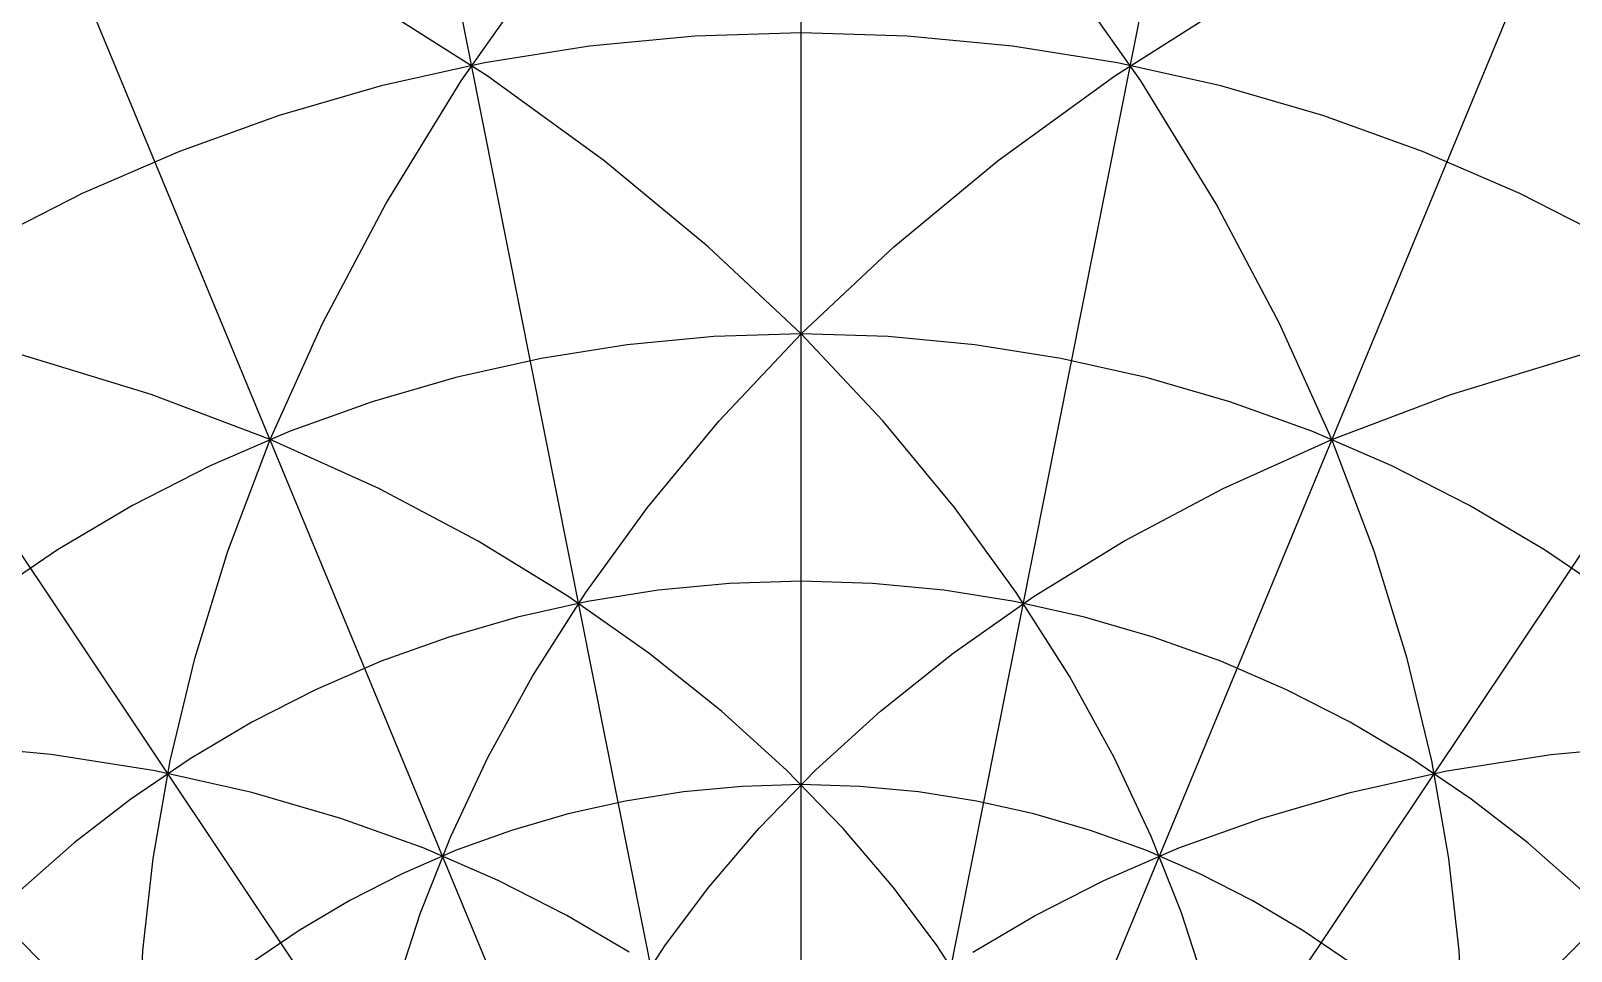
# Model space of a CAD drawing. Header units: metres. Extents: x -40000 to 40000, y -40000 to 40000.
# Drawn here: x -4616 to 4616, y 4616 to 10131 of the extents above; entities that cross this region are included whole.
import ezdxf

# ---------------------------------------------------------------- set-up
doc = ezdxf.new("R2010")
doc.units = ezdxf.units.M

msp = doc.modelspace()

# ---------------------------------------------------------------- linework, layer by layer
at = {"color": 0}
for p, q in [((-2036, 9831.4), (-1506.4, 10584.4)), ((2036, 9831.4), (1506.4, 10584.4)), ((-1881.3, 9862.2), (-2658.8, 10355.2)), ((1881.3, 9862.2), (2658.8, 10355.2)), ((-2487.9, 9094.4), (-2036, 9831.4)), ((-1181.7, 9354.2), (-1881.3, 9862.2)), ((1181.7, 9354.2), (1881.3, 9862.2)), ((2487.9, 9094.4), (2036, 9831.4)), ((-556, 8836.9), (-1181.7, 9354.2)), ((556, 8836.9), (1181.7, 9354.2)), ((-2868.1, 8377), (-2487.9, 9094.4)), ((2868.1, 8377), (2487.9, 9094.4)), ((0, 8315.2), (-556, 8836.9)), ((0, 8315.2), (556, 8836.9)), ((-3182.1, 7682.2), (-2868.1, 8377)), ((-490.3, 7793.4), (0, 8315.2)), ((490.3, 7793.4), (0, 8315.2)), ((3182.1, 7682.2), (2868.1, 8377)), ((-3895.4, 7951.5), (-4671.5, 8190)), ((3895.4, 7951.5), (4671.5, 8190)), ((-3182.1, 7682.2), (-3895.4, 7951.5)), ((3182.1, 7682.2), (3895.4, 7951.5)), ((-919.1, 7275.4), (-490.3, 7793.4)), ((919.1, 7275.4), (490.3, 7793.4)), ((-3435.4, 7012.5), (-3182.1, 7682.2)), ((-2529.4, 7387.8), (-3182.1, 7682.2)), ((2529.4, 7387.8), (3182.1, 7682.2)), ((3435.4, 7012.5), (3182.1, 7682.2)), ((-1935, 7073.4), (-2529.4, 7387.8)), ((1935, 7073.4), (2529.4, 7387.8)), ((-1290.4, 6764.7), (-919.1, 7275.4)), ((1290.4, 6764.7), (919.1, 7275.4)), ((-1396.5, 6743.6), (-1935, 7073.4)), ((1396.5, 6743.6), (1935, 7073.4)), ((-3633.3, 6369.9), (-3435.4, 7012.5)), ((3633.3, 6369.9), (3435.4, 7012.5)), ((-1608.3, 6264.1), (-1290.4, 6764.7)), ((-911.3, 6402.8), (-1396.5, 6743.6)), ((911.3, 6402.8), (1396.5, 6743.6)), ((1608.3, 6264.1), (1290.4, 6764.7)), ((-476.5, 6054.7), (-911.3, 6402.8)), ((476.5, 6054.7), (911.3, 6402.8)), ((-3780.9, 5755.9), (-3633.3, 6369.9)), ((3780.9, 5755.9), (3633.3, 6369.9)), ((-1876.8, 5776.2), (-1608.3, 6264.1)), ((1876.8, 5776.2), (1608.3, 6264.1)), ((-89.6, 5702.9), (-476.5, 6054.7)), ((89.6, 5702.9), (476.5, 6054.7)), ((-4494.6, 5794.4), (-5164.1, 5857.5)), ((4494.6, 5794.4), (5164.1, 5857.5)), ((-3870.9, 5695.8), (-4494.6, 5794.4)), ((-3883.1, 5171.8), (-3780.9, 5755.9)), ((-2099.6, 5303.1), (-1876.8, 5776.2)), ((2099.6, 5303.1), (1876.8, 5776.2)), ((3883.1, 5171.8), (3780.9, 5755.9)), ((3870.9, 5695.8), (4494.6, 5794.4)), ((-3292.1, 5566.7), (-3870.9, 5695.8)), ((-252.3, 5350.3), (89.6, 5702.9)), ((252.3, 5350.3), (-89.6, 5702.9)), ((3292.1, 5566.7), (3870.9, 5695.8)), ((-2757.3, 5411.5), (-3292.1, 5566.7)), ((2757.3, 5411.5), (3292.1, 5566.7)), ((-2265.2, 5234.5), (-2757.3, 5411.5)), ((2265.2, 5234.5), (2757.3, 5411.5)), ((-2280.6, 4846.5), (-2099.6, 5303.1)), ((-552, 4999.7), (-252.3, 5350.3)), ((552, 4999.7), (252.3, 5350.3)), ((2280.6, 4846.5), (2099.6, 5303.1)), ((-3944.4, 4618.3), (-3883.1, 5171.8)), ((-1814.4, 5039.6), (-2265.2, 5234.5)), ((1814.4, 5039.6), (2265.2, 5234.5)), ((3944.4, 4618.3), (3883.1, 5171.8)), ((-1403.3, 4830.3), (-1814.4, 5039.6)), ((-812.1, 4653.4), (-552, 4999.7)), ((812.1, 4653.4), (552, 4999.7)), ((1403.3, 4830.3), (1814.4, 5039.6)), ((-2423.2, 4407.9), (-2280.6, 4846.5)), ((-1030.5, 4610), (-1403.3, 4830.3)), ((1030.5, 4610), (1403.3, 4830.3)), ((2423.2, 4407.9), (2280.6, 4846.5)), ((-3969.2, 4095.9), (-3944.4, 4618.3)), ((-1035.6, 4313.5), (-812.1, 4653.4)), ((1035.6, 4313.5), (812.1, 4653.4)), ((3969.2, 4095.9), (3944.4, 4618.3))]:
    msp.add_line(p, q, dxfattribs=at)
at = {"layer": '1', "color": 1}
for p, q in [((0, 0.1), (0, 40000)), ((0, 0.1), (-7803.6, 39231.4)), ((0, 0.1), (7803.6, 39231.4)), ((-0.1, 0.1), (-15307.3, 36955.2)), ((0.1, 0.1), (15307.3, 36955.2)), ((-0.1, 0.1), (-22222.8, 33258.8)), ((0.1, 0.1), (22222.8, 33258.8)), ((-0.1, 0.1), (-28284.3, 28284.3)), ((0.1, 0.1), (28284.3, 28284.3)), ((-635.4, 10099.2), (-1268.3, 10039.4)), ((0, 10119.2), (-635.4, 10099.2)), ((635.4, 10099.2), (0, 10119.2)), ((1268.3, 10039.4), (635.4, 10099.2)), ((-1268.3, 10039.4), (-1896.2, 9939.9)), ((1896.1, 9939.9), (1268.3, 10039.4)), ((-1896.2, 9939.9), (-2516.5, 9801.3)), ((2516.5, 9801.3), (1896.1, 9939.9)), ((-2516.5, 9801.3), (-3127, 9623.9)), ((3127, 9623.9), (2516.5, 9801.3)), ((-3127, 9623.9), (-3725.1, 9408.6)), ((3725.1, 9408.6), (3127, 9623.9)), ((-3725.1, 9408.6), (-4308.5, 9156.1)), ((4308.5, 9156.1), (3725.1, 9408.6)), ((-4308.5, 9156.1), (-4874.9, 8867.5)), ((4874.9, 8867.5), (4308.5, 9156.1)), ((0, 8315.2), (-522.1, 8298.8)), ((522.1, 8298.8), (0, 8315.2)), ((-1042.2, 8249.6), (-1558.1, 8167.9)), ((-522.1, 8298.8), (-1042.2, 8249.6)), ((1042.2, 8249.6), (522.1, 8298.8)), ((1558.1, 8167.9), (1042.2, 8249.6)), ((-1558.1, 8167.9), (-2067.9, 8053.9)), ((2067.9, 8053.9), (1558.1, 8167.9)), ((-2067.9, 8053.9), (-2569.5, 7908.2)), ((2569.5, 7908.2), (2067.9, 8053.9)), ((-2569.5, 7908.2), (-3061, 7731.3)), ((3061, 7731.3), (2569.5, 7908.2)), ((-3061, 7731.3), (-3540.4, 7523.8)), ((3540.4, 7523.8), (3061, 7731.3)), ((-3540.4, 7523.8), (-4005.9, 7286.6)), ((4005.9, 7286.6), (3540.4, 7523.8)), ((-4005.9, 7286.6), (-4455.5, 7020.7)), ((4455.5, 7020.7), (4005.9, 7286.6)), ((-4455.5, 7020.7), (-4887.5, 6727.1)), ((4887.5, 6727.1), (4455.5, 7020.7)), ((0, 6832.8), (-429, 6819.3)), ((429, 6819.3), (0, 6832.8)), ((-856.4, 6778.9), (-1280.3, 6711.8)), ((-429, 6819.3), (-856.4, 6778.9)), ((856.4, 6778.9), (429, 6819.3)), ((1280.3, 6711.8), (856.4, 6778.9)), ((-1280.3, 6711.8), (-1699.2, 6618.1)), ((1699.2, 6618.1), (1280.3, 6711.8)), ((-1699.2, 6618.1), (-2111.4, 6498.4)), ((2111.4, 6498.4), (1699.2, 6618.1)), ((-2111.4, 6498.4), (-2515.3, 6353)), ((2515.3, 6353), (2111.4, 6498.4)), ((-2515.3, 6353), (-2909.3, 6182.5)), ((2909.3, 6182.5), (2515.3, 6353)), ((-2909.3, 6182.5), (-3291.7, 5987.6)), ((3291.7, 5987.6), (2909.3, 6182.5)), ((-3291.7, 5987.6), (-3661.2, 5769.1)), ((3661.2, 5769.1), (3291.7, 5987.6)), ((-3661.2, 5769.1), (-4016.2, 5527.9)), ((4016.2, 5527.9), (3661.2, 5769.1)), ((-703.7, 5570.4), (-1052.1, 5515.2)), ((-352.5, 5603.6), (-703.7, 5570.4)), ((0, 5614.7), (-352.5, 5603.6)), ((352.5, 5603.6), (0, 5614.7)), ((703.7, 5570.4), (352.5, 5603.6)), ((1052.1, 5515.2), (703.7, 5570.4)), ((-4016.2, 5527.9), (-4355.4, 5264.8)), ((-1052.1, 5515.2), (-1396.3, 5438.3)), ((1396.3, 5438.3), (1052.1, 5515.2)), ((4355.4, 5264.8), (4016.2, 5527.9)), ((-1396.3, 5438.3), (-1735, 5339.9)), ((1735, 5339.9), (1396.3, 5438.3)), ((-4355.4, 5264.8), (-4677.4, 4980.9)), ((-1735, 5339.9), (-2066.9, 5220.4)), ((2066.9, 5220.4), (1735, 5339.9)), ((4677.4, 4980.9), (4355.4, 5264.8)), ((-2066.9, 5220.4), (-2390.6, 5080.3)), ((2390.6, 5080.3), (2066.9, 5220.4)), ((-2390.6, 5080.3), (-2704.9, 4920.2)), ((2704.9, 4920.2), (2390.6, 5080.3)), ((-2704.9, 4920.2), (-3008.5, 4740.6)), ((3008.5, 4740.6), (2704.9, 4920.2)), ((-3008.5, 4740.6), (-3300.2, 4542.4)), ((3300.2, 4542.4), (3008.5, 4740.6))]:
    msp.add_line(p, q, dxfattribs=at)

doc.saveas('drawing.dxf')
